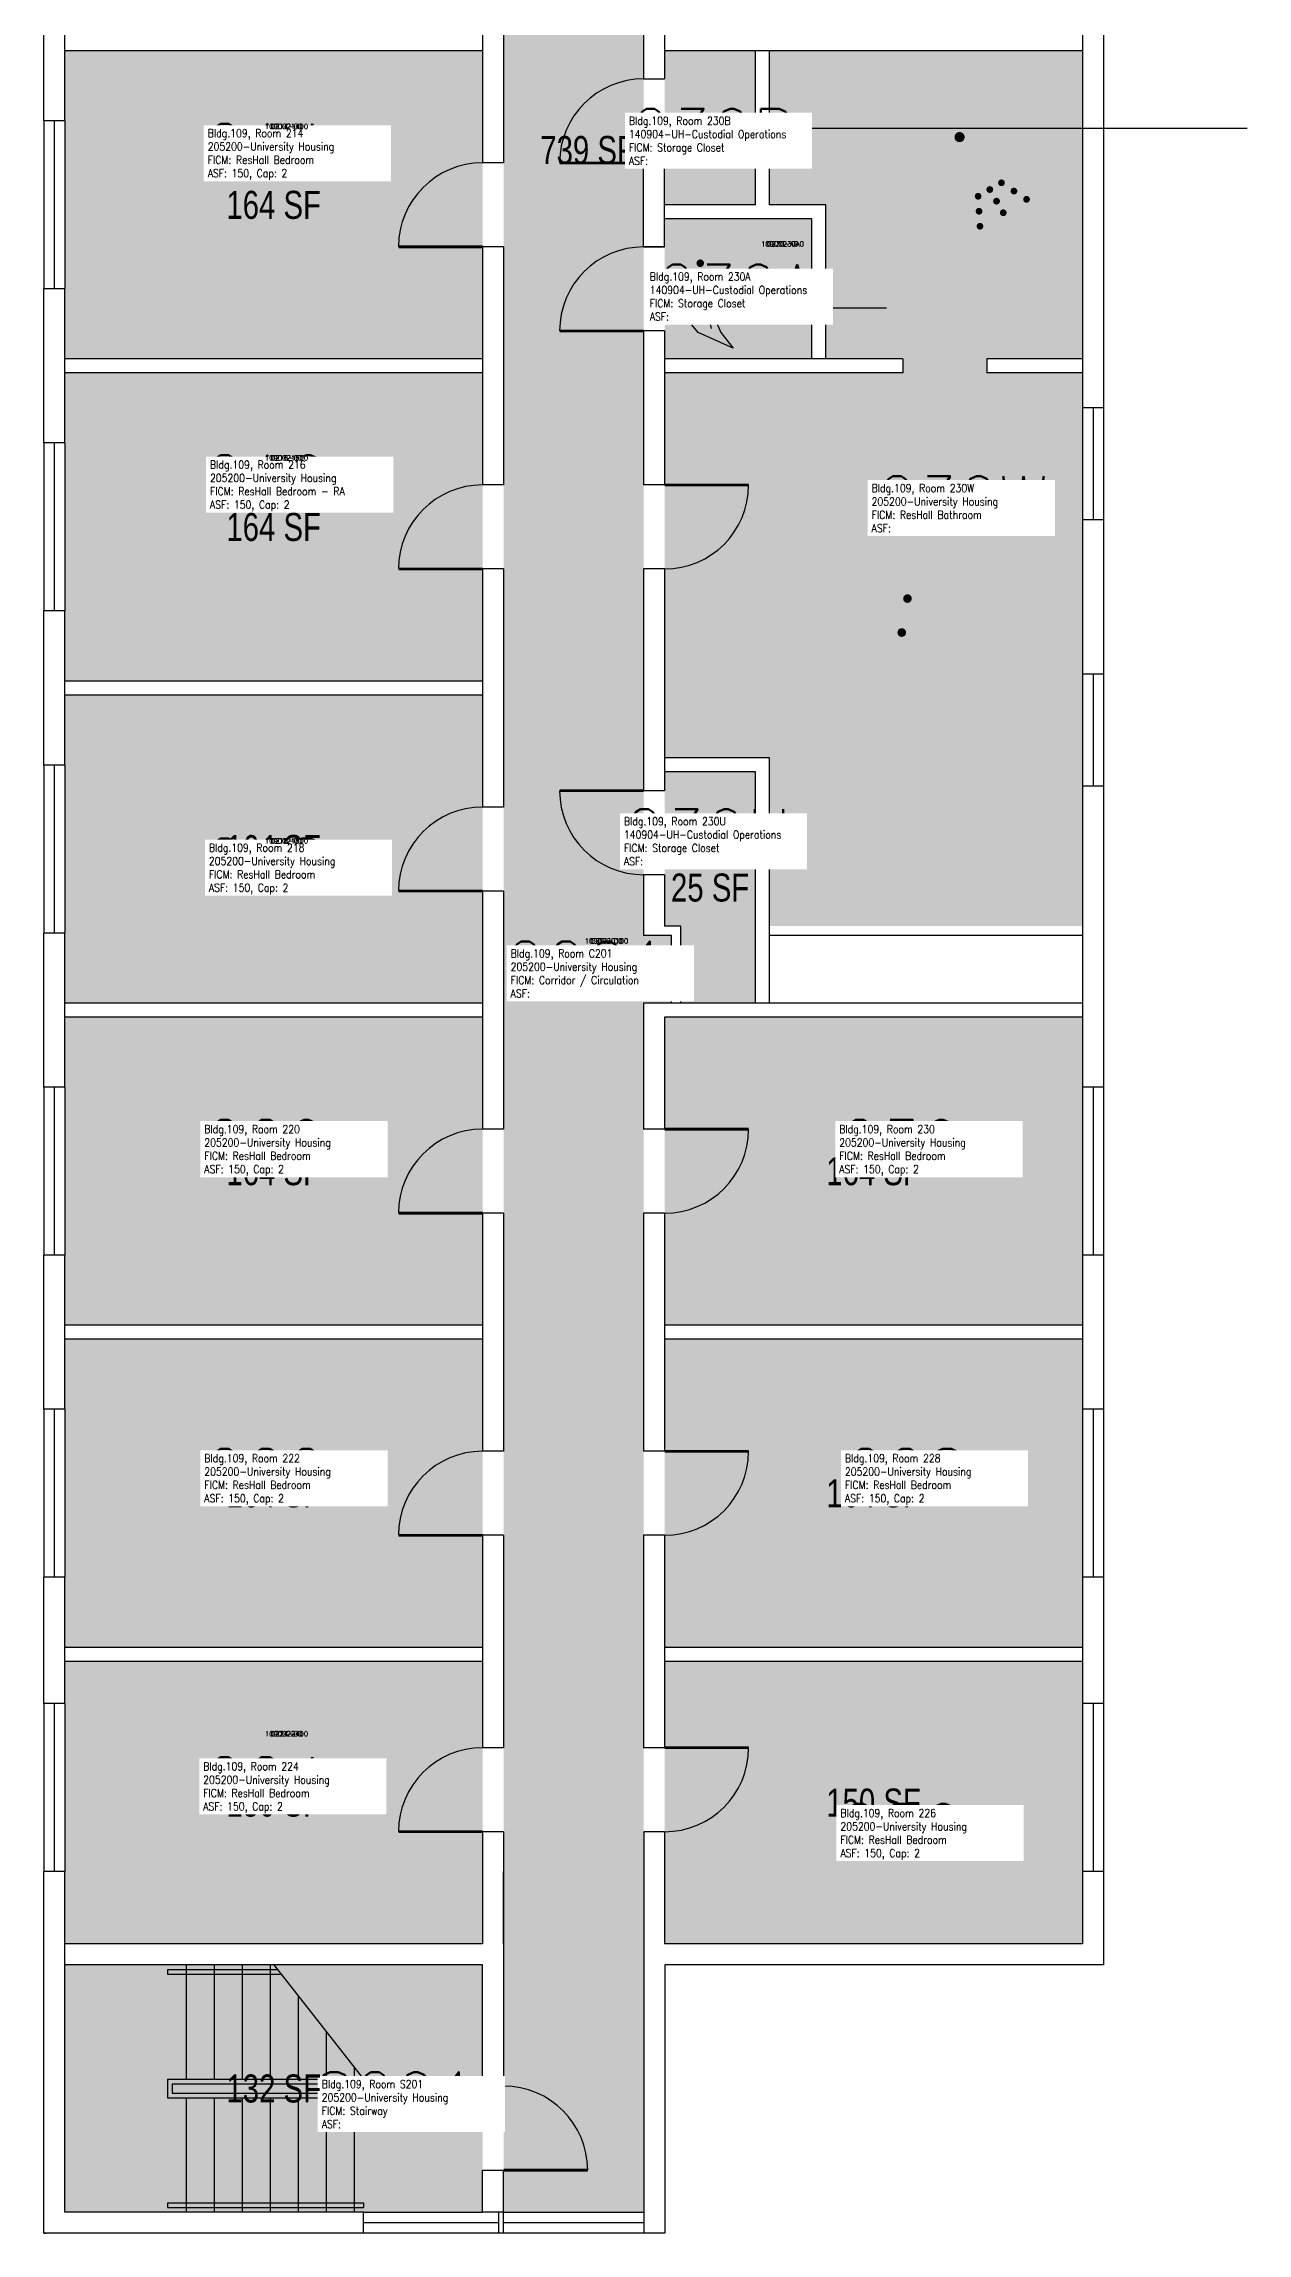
# Model space of a CAD drawing. Header units: inches. Extents: x -394 to 1224, y 0 to 3729.
# Drawn here: x 0 to 516, y 0 to 938 of the extents above; entities that cross this region are included whole.
import ezdxf
from ezdxf.enums import TextEntityAlignment as Align

# ---------------------------------------------------------------- set-up
doc = ezdxf.new("R2010")
doc.units = ezdxf.units.IN
doc.header["$LTSCALE"] = 0.25
doc.header["$MEASUREMENT"] = 0
doc.layers.get('0').update_dxf_attribs({"linetype": 'CONTINUOUS'})
for name, color, linetype in [('A-DOOR', 2, 'CONTINUOUS'), ('A-FLOR', 3, 'CONTINUOUS'), ('A-GLAZ', 1, 'CONTINUOUS'), ('A-GLAZ-SILL', 2, 'CONTINUOUS'), ('A-IDEN-ICON', 4, 'CONTINUOUS'), ('A-IDEN-RNUM', 7, 'CONTINUOUS'), ('A-IDEN-SNUM', 4, 'CONTINUOUS'), ('A-IDEN-TEXT', 4, 'CONTINUOUS'), ('A-IDEN-VNUM', 4, 'CONTINUOUS'), ('A-WALL', 5, 'CONTINUOUS'), ('AREA-TEXT', 3, 'CONTINUOUS'), ('Rooms-Category-Color', 7, 'CONTINUOUS'), ('Rooms-College-Color', 7, 'CONTINUOUS'), ('Rooms-Department-Color', 7, 'CONTINUOUS'), ('Rooms-Division-Color', 7, 'CONTINUOUS'), ('Rooms-Information', 7, 'CONTINUOUS')]:
    doc.layers.add(name, color=color, linetype=linetype)
doc.styles.add('AREA', font='arial.ttf', dxfattribs={"width": 0.75, "height": 12})
doc.styles.add('ROOMSNUMBER', font='SIMPLEX.shx', dxfattribs={"height": 0.18})
doc.styles.add('ROOMVNUMBER', font='simplex.shx', dxfattribs={"width": 0.85})

# ---------------------------------------------------------------- blocks, each defined once
blk = doc.blocks.new('Cpshower')
at = {"color": 0, "linetype": 'ByBlock'}
blk.add_lwpolyline([(-0.015, 0.0396, 0, 0.06, 0), (0.005, 0.005, 0.06, 0.06, 0)], format="xyseb", dxfattribs=at)
for points, const_width in [([(-0.0319, 0.0624, 1), (-0.0281, 0.0689, 1)], 0.0075), ([(0.0302, -0.0036, 1), (0.0345, -0.0011, 1)], 0.005), ([(-0.0045, -0.0236, 1), (-0.0002, -0.0211, 1)], 0.005), ([(0.0128, -0.0136, 1), (0.0172, -0.0111, 1)], 0.005), ([(0.0228, -0.0309, 1), (0.0272, -0.0284, 1)], 0.005), ([(0.0488, -0.0159, 1), (0.0531, -0.0134, 1)], 0.005), ([(0.0675, -0.0282, 1), (0.0718, -0.0257, 1)], 0.005), ([(-0.0031, -0.0459, 1), (0.0012, -0.0434, 1)], 0.005), ([(-0.0018, -0.0682, 1), (0.0025, -0.0657, 1)], 0.005), ([(0.0328, -0.0482, 1), (0.0372, -0.0457, 1)], 0.005)]:
    blk.add_lwpolyline(points, format="xyb", close=True, dxfattribs=dict(at, const_width=const_width))
at = {"color": 0, "linetype": 'ByBlock', "const_width": 0.015}
blk.add_lwpolyline([(-0.01, 0.031), (-0.03, 0.0656)], dxfattribs=at)
blk = doc.blocks.new('Cpbath')
at = {"color": 0, "linetype": 'ByBlock', "const_width": 0.0127}
for points in [[(0.0571, 0.0168, 0.861492), (-0.0551, 0, 1)], [(0.0571, 0.0168, 0.729002), (-0.0084, -0.0042, 1)], [(-0.0551, 0, 0.726902), (0.0487, -0.0337, 1)], [(-0.0084, -0.0042, 0.609468), (0.0487, -0.0337, 1)]]:
    blk.add_lwpolyline(points, format="xyb", dxfattribs=at)
at = {"color": 0, "linetype": 'ByBlock', "const_width": 0.00637}
for points in [[(0.0544, 0.0152, 1), (0.0599, 0.0184, 1)], [(0.0459, -0.0353, 1), (0.0515, -0.0321, 1)]]:
    blk.add_lwpolyline(points, format="xyb", close=True, dxfattribs=at)
blk = doc.blocks.new('Cpcust')
at = {"color": 0, "linetype": 'ByBlock'}
for p, q in [((0.0262, -0.0408), (0.0446, -0.0406)), ((0.0297, -0.0341), (0.0376, -0.0302)), ((0.0376, -0.0302), (0.0533, -0.0324)), ((0.0446, -0.0406), (0.0543, -0.0505)), ((0.0533, -0.0324), (0.0745, -0.0479)), ((0.0171, -0.0639), (0.02, -0.0466)), ((0.0358, -0.0705), (0.0171, -0.0639)), ((0.1117, -0.0625), (0.0358, -0.0705)), ((0.0745, -0.0479), (0.1117, -0.0625))]:
    blk.add_line(p, q, dxfattribs=at)
at = {"color": 0, "linetype": 'ByBlock', "const_width": 0.0075}
blk.add_lwpolyline([(-0.0332, 0.0481, 1), (-0.0268, 0.0519, 1)], format="xyb", close=True, dxfattribs=at)
at = {"color": 0, "linetype": 'ByBlock', "const_width": 0.015}
blk.add_lwpolyline([(-0.03, 0.05), (0.01, -0.0193)], dxfattribs=at)
at = {"color": 0, "linetype": 'ByBlock'}
blk.add_circle((0.0158, -0.0313), 0.0141, dxfattribs=at)

msp = doc.modelspace()

# ---------------------------------------------------------------- hatches: boundary and pattern name
at = {"layer": 'Rooms-Category-Color', "true_color": 0xadadad}
for points in [[(257.04, 1776), (196.96, 1776), (196.96, 1773), (196.96, 155), (197, 155), (197, 9), (257, 9), (256.96, 527), (268.96, 527), (268.96, 556), (256.96, 556), (257.04, 1776)], [(188, 115), (9, 115), (9, 9), (137, 9), (188, 9)]]:
    msp.add_hatch(color=253, dxfattribs=at).paths.add_polyline_path(points)
at = {"layer": 'Rooms-Category-Color', "true_color": 0x728ef3}
for points in [[(187.96, 935), (9, 935), (9, 905), (9, 833), (9, 803), (187.96, 803)], [(304.96, 868.96), (265.96, 868.96), (265.96, 935), (304.96, 935)], [(403.96, 797), (445, 797), (445, 782), (445, 734), (445, 668), (445, 620), (445, 560), (310.96, 560), (310.96, 632.04), (265.96, 632.04), (265.96, 797), (367.96, 797), (367.96, 803), (334.96, 803), (334.96, 868.96), (310.96, 868.96), (310.96, 935), (445, 935), (445, 803), (403.96, 803)], [(328.96, 803), (265.96, 803), (265.96, 862.96), (328.96, 862.96)], [(187.96, 797), (9, 797), (9, 767), (9, 695), (9, 665), (187.96, 665)], [(187.96, 659), (9, 659), (9, 629), (9, 557), (9, 527), (187.96, 527)], [(304.96, 626.04), (265.96, 626.04), (265.96, 560), (272.96, 560), (272.96, 527), (304.96, 527), (304.96, 556)], [(187.96, 521), (9, 521), (9, 491), (9, 419), (9, 389), (187.96, 389)], [(445, 419), (445, 491), (445, 521), (265.96, 521), (265.96, 389), (445, 389)], [(187.96, 383), (9, 383), (9, 353), (9, 281), (9, 251), (187.96, 251)], [(445, 383), (265.96, 383), (265.96, 251), (445, 251)], [(187.96, 245), (9, 245), (9, 227), (9, 155), (9, 124), (187.96, 124)], [(445, 245), (265.96, 245), (265.96, 124), (445, 124), (445, 155), (445, 227)]]:
    msp.add_hatch(color=171, dxfattribs=at).paths.add_polyline_path(points)
at = {"layer": 'Rooms-College-Color', "true_color": 0xadadad}
for points in [[(257.04, 1776), (196.96, 1776), (196.96, 1773), (196.96, 155), (197, 155), (197, 9), (257, 9), (256.96, 527), (268.96, 527), (268.96, 556), (256.96, 556), (257.04, 1776)], [(187.96, 935), (9, 935), (9, 905), (9, 833), (9, 803), (187.96, 803)], [(304.96, 868.96), (265.96, 868.96), (265.96, 935), (304.96, 935)], [(403.96, 797), (445, 797), (445, 782), (445, 734), (445, 668), (445, 620), (445, 560), (310.96, 560), (310.96, 632.04), (265.96, 632.04), (265.96, 797), (367.96, 797), (367.96, 803), (334.96, 803), (334.96, 868.96), (310.96, 868.96), (310.96, 935), (445, 935), (445, 803), (403.96, 803)], [(328.96, 803), (265.96, 803), (265.96, 862.96), (328.96, 862.96)], [(187.96, 797), (9, 797), (9, 767), (9, 695), (9, 665), (187.96, 665)], [(187.96, 659), (9, 659), (9, 629), (9, 557), (9, 527), (187.96, 527)], [(304.96, 626.04), (265.96, 626.04), (265.96, 560), (272.96, 560), (272.96, 527), (304.96, 527), (304.96, 556)], [(187.96, 521), (9, 521), (9, 491), (9, 419), (9, 389), (187.96, 389)], [(445, 419), (445, 491), (445, 521), (265.96, 521), (265.96, 389), (445, 389)], [(187.96, 383), (9, 383), (9, 353), (9, 281), (9, 251), (187.96, 251)], [(445, 383), (265.96, 383), (265.96, 251), (445, 251)], [(187.96, 245), (9, 245), (9, 227), (9, 155), (9, 124), (187.96, 124)], [(445, 245), (265.96, 245), (265.96, 124), (445, 124), (445, 155), (445, 227)], [(188, 115), (9, 115), (9, 9), (137, 9), (188, 9)]]:
    msp.add_hatch(color=253, dxfattribs=at).paths.add_polyline_path(points)
at = {"layer": 'Rooms-Department-Color', "true_color": 0xacacac}
for points in [[(257.04, 1776), (196.96, 1776), (196.96, 1773), (196.96, 155), (197, 155), (197, 9), (257, 9), (256.96, 527), (268.96, 527), (268.96, 556), (256.96, 556), (257.04, 1776)], [(188, 115), (9, 115), (9, 9), (137, 9), (188, 9)]]:
    msp.add_hatch(color=253, dxfattribs=at).paths.add_polyline_path(points)
at = {"layer": 'Rooms-Department-Color', "true_color": 0x604aed}
for points in [[(187.96, 935), (9, 935), (9, 905), (9, 833), (9, 803), (187.96, 803)], [(304.96, 868.96), (265.96, 868.96), (265.96, 935), (304.96, 935)], [(403.96, 797), (445, 797), (445, 782), (445, 734), (445, 668), (445, 620), (445, 560), (310.96, 560), (310.96, 632.04), (265.96, 632.04), (265.96, 797), (367.96, 797), (367.96, 803), (334.96, 803), (334.96, 868.96), (310.96, 868.96), (310.96, 935), (445, 935), (445, 803), (403.96, 803)], [(328.96, 803), (265.96, 803), (265.96, 862.96), (328.96, 862.96)], [(187.96, 797), (9, 797), (9, 767), (9, 695), (9, 665), (187.96, 665)], [(187.96, 659), (9, 659), (9, 629), (9, 557), (9, 527), (187.96, 527)], [(304.96, 626.04), (265.96, 626.04), (265.96, 560), (272.96, 560), (272.96, 527), (304.96, 527), (304.96, 556)], [(187.96, 521), (9, 521), (9, 491), (9, 419), (9, 389), (187.96, 389)], [(445, 419), (445, 491), (445, 521), (265.96, 521), (265.96, 389), (445, 389)], [(187.96, 383), (9, 383), (9, 353), (9, 281), (9, 251), (187.96, 251)], [(445, 383), (265.96, 383), (265.96, 251), (445, 251)], [(187.96, 245), (9, 245), (9, 227), (9, 155), (9, 124), (187.96, 124)], [(445, 245), (265.96, 245), (265.96, 124), (445, 124), (445, 155), (445, 227)]]:
    msp.add_hatch(color=173, dxfattribs=at).paths.add_polyline_path(points)
at = {"layer": 'Rooms-Division-Color', "true_color": 0xadadad}
for points in [[(257.04, 1776), (196.96, 1776), (196.96, 1773), (196.96, 155), (197, 155), (197, 9), (257, 9), (256.96, 527), (268.96, 527), (268.96, 556), (256.96, 556), (257.04, 1776)], [(188, 115), (9, 115), (9, 9), (137, 9), (188, 9)]]:
    msp.add_hatch(color=253, dxfattribs=at).paths.add_polyline_path(points)
at = {"layer": 'Rooms-Division-Color', "true_color": 0x604aed}
for points in [[(187.96, 935), (9, 935), (9, 905), (9, 833), (9, 803), (187.96, 803)], [(304.96, 868.96), (265.96, 868.96), (265.96, 935), (304.96, 935)], [(403.96, 797), (445, 797), (445, 782), (445, 734), (445, 668), (445, 620), (445, 560), (310.96, 560), (310.96, 632.04), (265.96, 632.04), (265.96, 797), (367.96, 797), (367.96, 803), (334.96, 803), (334.96, 868.96), (310.96, 868.96), (310.96, 935), (445, 935), (445, 803), (403.96, 803)], [(328.96, 803), (265.96, 803), (265.96, 862.96), (328.96, 862.96)], [(187.96, 797), (9, 797), (9, 767), (9, 695), (9, 665), (187.96, 665)], [(187.96, 659), (9, 659), (9, 629), (9, 557), (9, 527), (187.96, 527)], [(304.96, 626.04), (265.96, 626.04), (265.96, 560), (272.96, 560), (272.96, 527), (304.96, 527), (304.96, 556)], [(187.96, 521), (9, 521), (9, 491), (9, 419), (9, 389), (187.96, 389)], [(445, 419), (445, 491), (445, 521), (265.96, 521), (265.96, 389), (445, 389)], [(187.96, 383), (9, 383), (9, 353), (9, 281), (9, 251), (187.96, 251)], [(445, 383), (265.96, 383), (265.96, 251), (445, 251)], [(187.96, 245), (9, 245), (9, 227), (9, 155), (9, 124), (187.96, 124)], [(445, 245), (265.96, 245), (265.96, 124), (445, 124), (445, 155), (445, 227)]]:
    msp.add_hatch(color=173, dxfattribs=at).paths.add_polyline_path(points)

# ---------------------------------------------------------------- linework, layer by layer
at = {"layer": 'A-DOOR', "const_width": 1.2}
for points in [[(256.96, 886.96), (220.96, 886.96)], [(187.96, 851), (151.96, 851)], [(256.96, 814.96), (220.96, 814.96)], [(265.96, 749), (301.96, 749)], [(187.96, 713), (151.96, 713)], [(256.96, 618), (220.96, 618)], [(187.96, 575), (151.96, 575)], [(265.96, 473), (301.96, 473)], [(187.96, 437), (151.96, 437)], [(265.96, 335), (301.96, 335)], [(187.96, 299), (151.96, 299)], [(265.96, 208), (301.96, 208)], [(187.96, 172), (151.96, 172)], [(197, 27), (233, 27)]]:
    msp.add_lwpolyline(points, dxfattribs=at)
at = {"layer": 'A-DOOR'}
for centre, start, end in [((256.96, 886.96), 90, 180), ((187.96, 851), 90, 180), ((256.96, 814.96), 90, 180), ((187.96, 713), 90, 180), ((265.96, 749), 270, 360), ((187.96, 575), 90, 180), ((256.96, 618), 180, 270), ((187.96, 437), 90, 180), ((265.96, 473), 270, 360), ((187.96, 299), 90, 180), ((265.96, 335), 270, 360), ((187.96, 172), 90, 180), ((265.96, 208), 270, 360), ((197, 27), 360, 90)]:
    msp.add_arc(centre, 36, start, end, dxfattribs=at)
at = {"layer": 'A-FLOR'}
for p, q in [((53.04, 113), (100.07, 113)), ((53.04, 113), (53.04, 110.99)), ((61, 115), (61, 66.01)), ((73, 115), (73, 66.01)), ((85, 115), (85, 66.01)), ((97, 115), (97, 66.01)), ((98.5, 115), (137, 66.01)), ((53.04, 110.99), (101.65, 110.99)), ((109, 101.64), (109, 66.01)), ((121, 86.37), (121, 66.01)), ((53.04, 66.01), (53.04, 57.99)), ((53.04, 66.01), (137, 66.01)), ((133, 71.1), (133, 66.01)), ((137, 66.01), (137, 64)), ((53.04, 57.99), (137, 57.99)), ((55.04, 64), (55.04, 60)), ((55.04, 64), (137, 64)), ((55.04, 60), (137, 60)), ((61, 57.99), (61, 9)), ((73, 57.99), (73, 9)), ((85, 57.99), (85, 9)), ((97, 57.99), (97, 9)), ((109, 57.99), (109, 9)), ((121, 57.99), (121, 9)), ((133, 57.99), (133, 9)), ((137, 60), (137, 57.99)), ((53.04, 13.01), (53.04, 11)), ((53.04, 13.01), (137, 13.01)), ((53.04, 11), (137, 11)), ((137, 13.01), (137, 11))]:
    msp.add_line(p, q, dxfattribs=at)
at = {"layer": 'A-GLAZ'}
for p, q in [((4.5, 904.98), (4.5, 832.98)), ((449.5, 782), (449.5, 734)), ((4.5, 766.98), (4.5, 694.98)), ((449.5, 668), (449.5, 620)), ((4.5, 628.98), (4.5, 556.98)), ((4.5, 490.98), (4.5, 418.98)), ((449.5, 490.98), (449.5, 418.98)), ((4.5, 352.98), (4.5, 280.98)), ((449.5, 352.98), (449.5, 280.98)), ((4.5, 226.98), (4.5, 154.98)), ((449.5, 226.98), (449.5, 154.98)), ((195, 4.5), (137, 4.5)), ((257, 4.5), (197, 4.5))]:
    msp.add_line(p, q, dxfattribs=at)
at = {"layer": 'A-GLAZ-SILL'}
for p, q in [((0, 905), (0, 833)), ((9, 905), (9, 833)), ((445, 782), (445, 734)), ((454, 782), (454, 734)), ((0, 767), (0, 695)), ((9, 767), (9, 695)), ((445, 668), (445, 620)), ((454, 668), (454, 620)), ((0, 629), (0, 557)), ((9, 629), (9, 557)), ((0, 491), (0, 419)), ((9, 491), (9, 419)), ((445, 491), (445, 419)), ((454, 491), (454, 419)), ((0, 353), (0, 281)), ((9, 353), (9, 281)), ((445, 353), (445, 281)), ((454, 353), (454, 281)), ((0, 227), (0, 155)), ((9, 227), (9, 155)), ((445, 227), (445, 155)), ((454, 227), (454, 155)), ((137, 9), (188, 9)), ((195, 0), (137, 0)), ((197, 9), (257, 9)), ((257, 0), (197, 0))]:
    msp.add_line(p, q, dxfattribs=at)
at = {"layer": 'A-IDEN-TEXT'}
for p, q in [((289.03, 901.8), (515.54, 901.8)), ((306.06, 824.82), (360.95, 824.82))]:
    msp.add_line(p, q, dxfattribs=at)
at = {"layer": 'A-WALL'}
for p, q in [((187.96, 989), (187.96, 887)), ((196.96, 989), (196.96, 887)), ((256.96, 989), (256.96, 923)), ((265.96, 989), (265.96, 923)), ((0, 905), (0, 971)), ((9, 905), (9, 971)), ((445, 971), (445, 782)), ((454, 971), (454, 782)), ((187.96, 935), (9, 935)), ((445, 935), (265.96, 935)), ((304.96, 868.96), (304.96, 935)), ((310.96, 868.96), (310.96, 934.93)), ((256.96, 923), (265.96, 923)), ((9, 905), (0, 905)), ((196.96, 887), (187.96, 887)), ((256.96, 851), (256.96, 887)), ((256.96, 887), (265.96, 887)), ((265.96, 851), (265.96, 887)), ((304.96, 868.96), (265.96, 868.96)), ((328.96, 862.96), (265.96, 862.96)), ((334.96, 868.96), (310.96, 868.96)), ((328.96, 803), (328.96, 862.96)), ((334.96, 803), (334.96, 868.96)), ((196.96, 851), (187.96, 851)), ((187.96, 851), (187.96, 749)), ((196.96, 851), (196.96, 749)), ((256.96, 851), (256.96, 850.96)), ((256.96, 851), (265.96, 851)), ((256.96, 850.96), (256.96, 851)), ((265.96, 850.96), (256.96, 850.96)), ((265.96, 851), (265.96, 850.96)), ((265.96, 850.96), (265.96, 851)), ((0, 767), (0, 833)), ((9, 833), (0, 833)), ((9, 767), (9, 833)), ((265.96, 814.96), (256.96, 814.96)), ((256.96, 814.96), (256.96, 749)), ((265.96, 814.96), (265.96, 749)), ((187.96, 803), (9, 803)), ((367.96, 803), (265.96, 803)), ((367.96, 803), (367.96, 797)), ((445, 803), (403.96, 803)), ((403.96, 803), (403.96, 797)), ((187.96, 797), (9, 797)), ((367.96, 797), (265.96, 797)), ((445, 797), (403.96, 797)), ((454, 782), (445, 782)), ((9, 767), (0, 767)), ((196.96, 749), (187.96, 749)), ((265.96, 749), (256.96, 749)), ((454, 734), (445, 734)), ((445, 734), (445, 668)), ((454, 734), (454, 668)), ((196.96, 713), (187.96, 713)), ((187.96, 713), (187.96, 611)), ((196.96, 713), (196.96, 611)), ((265.96, 713), (256.96, 713)), ((256.96, 713), (256.96, 618)), ((265.96, 713), (265.96, 618)), ((9, 695), (0, 695)), ((0, 629), (0, 695)), ((9, 629), (9, 695)), ((454, 668), (445, 668)), ((187.96, 665), (9, 665)), ((187.96, 659), (9, 659)), ((9, 629), (0, 629)), ((310.96, 632.04), (265.96, 632.04)), ((310.96, 527), (310.96, 632.04)), ((304.96, 626.04), (265.96, 626.04)), ((304.96, 556), (304.96, 626.04)), ((454, 620), (445, 620)), ((445, 620), (445, 491)), ((454, 620), (454, 491)), ((196.96, 611), (187.96, 611)), ((265.96, 618), (256.96, 618)), ((256.96, 582), (256.96, 556)), ((265.96, 582), (256.96, 582)), ((265.96, 582), (265.96, 560)), ((196.96, 575), (187.96, 575)), ((187.96, 575), (187.96, 473)), ((196.96, 575), (196.96, 473)), ((0, 491), (0, 557)), ((9, 557), (0, 557)), ((9, 491), (9, 557)), ((268.96, 556), (256.96, 556)), ((272.96, 560), (265.96, 560)), ((268.96, 527), (268.96, 556)), ((272.96, 527), (272.96, 560)), ((304.96, 527), (304.96, 556)), ((445, 556), (310.96, 556)), ((187.96, 527), (9, 527)), ((445, 527), (256.96, 527)), ((256.96, 527), (256.96, 473)), ((187.96, 521), (9, 521)), ((445, 521), (265.96, 521)), ((265.96, 521), (265.96, 473)), ((9, 491), (0, 491)), ((454, 491), (445, 491)), ((196.96, 473), (187.96, 473)), ((265.96, 473), (256.96, 473)), ((196.96, 437), (187.96, 437)), ((187.96, 437), (187.96, 335)), ((196.96, 437), (196.96, 335)), ((265.96, 437), (256.96, 437)), ((256.96, 437), (256.96, 335)), ((265.96, 437), (265.96, 335)), ((9, 419), (0, 419)), ((0, 353), (0, 419)), ((9, 353), (9, 419)), ((454, 419), (445, 419)), ((445, 419), (445, 353)), ((454, 419), (454, 353)), ((187.96, 389), (9, 389)), ((445, 389), (265.96, 389)), ((187.96, 383), (9, 383)), ((445, 383), (265.96, 383)), ((9, 353), (0, 353)), ((454, 353), (445, 353)), ((196.96, 335), (187.96, 335)), ((265.96, 335), (256.96, 335)), ((196.96, 299), (187.96, 299)), ((187.96, 299), (187.96, 208)), ((196.96, 299), (196.96, 208)), ((265.96, 299), (256.96, 299)), ((256.96, 299), (256.96, 208)), ((265.96, 299), (265.96, 208)), ((9, 281), (0, 281)), ((0, 227), (0, 281)), ((9, 227), (9, 281)), ((454, 281), (445, 281)), ((445, 281), (445, 227)), ((454, 281), (454, 227)), ((187.96, 251), (9, 251)), ((187.96, 245), (9, 245)), ((445, 251), (265.96, 251)), ((445, 245), (265.96, 245)), ((9, 227), (0, 227)), ((454, 227), (445, 227)), ((196.96, 208), (187.96, 208)), ((265.96, 208), (256.96, 208)), ((196.96, 172), (187.96, 172)), ((187.96, 172), (187.96, 124)), ((196.96, 172), (196.96, 63)), ((257, 172), (257, 0)), ((265.96, 172), (257, 172)), ((265.96, 172), (265.96, 124)), ((0, 0), (0, 155)), ((9, 155), (0, 155)), ((9, 9), (9, 155)), ((197, 124), (197, 155)), ((454, 155), (445, 155)), ((445, 155), (445, 124)), ((454, 155), (454, 115)), ((187.96, 124), (9, 124)), ((445, 124), (265.96, 124)), ((188, 115), (9, 115)), ((188, 63), (188, 115)), ((266, 115), (266, 0)), ((454, 115), (266, 115)), ((188, 63), (196.96, 63)), ((188, 9), (188, 27)), ((188, 27), (197, 27)), ((197, 9), (197, 27)), ((137, 0), (0, 0)), ((0, 0), (1, 0)), ((0, 0), (1, 0)), ((137, 9), (9, 9)), ((137, 0), (137, 9)), ((197, 9), (188, 9)), ((195, 0), (195, 9)), ((197, 0), (197, 9)), ((266, 0), (257, 0)), ((197, 0), (195, 0))]:
    msp.add_line(p, q, dxfattribs=at)

# ---------------------------------------------------------------- block references
at = {"layer": 'A-IDEN-ICON'}
for name, p, xscale, yscale, zscale, rotation in [('Cpshower', (400.95, 879.12), 288, 288, 12, 359.9999999994442), ('Cpcust', (281.35, 831.39), 215.9999999982825, 215.9999999982825, 215.9999999982825, 329.5961265700835), ('Cpbath', (353.54, 695.47), 288, 288, 12, 359.9999999994442)]:
    msp.add_blockref(name, p, dxfattribs=dict(at, xscale=xscale, yscale=yscale, zscale=zscale, rotation=rotation))

# ---------------------------------------------------------------- texts
at = {"layer": 'A-IDEN-RNUM', "style": 'ROOMSNUMBER'}
for s, p in [('0214-00', (104, 902.6)), ('0230-B0', (286.58, 898.15)), ('0230-A0', (316.46, 852.27)), ('0216-00', (104, 760.6)), ('0230-W0', (402.49, 742.62)), ('0218-00', (104, 596.5)), ('0230-U0', (284.44, 598.04)), ('C201-00', (241.06, 553.65)), ('0220-00', (104, 470.8)), ('0230-00', (376, 470.8)), ('0222-00', (104, 329.8)), ('0228-00', (378.42, 329.8)), ('0224-00', (104, 213.97)), ('0226-00', (376, 177.8)), ('S201-00', (159.65, 66.01))]:
    msp.add_text(s, height=2.16, dxfattribs=at).set_placement(p, align=Align.MIDDLE)
at = {"layer": 'A-IDEN-SNUM', "style": 'ROOMSNUMBER'}
for s, p in [('1090021400', (104, 902.6)), ('10900230B0', (286.58, 898.15)), ('10900230A0', (316.46, 852.27)), ('1090021600', (104, 760.6)), ('10900230W0', (402.49, 742.62)), ('1090021800', (104, 596.5)), ('10900230U0', (284.44, 598.04)), ('1090C20100', (241.06, 553.65)), ('1090022000', (104, 470.8)), ('1090023000', (376, 470.8)), ('1090022200', (104, 329.8)), ('1090022800', (378.42, 329.8)), ('1090022400', (104, 213.97)), ('1090022600', (376, 177.8)), ('1090S20100', (159.65, 66.01))]:
    msp.add_text(s, height=2.16, dxfattribs=at).set_placement(p, align=Align.MIDDLE)
at = {"layer": 'A-IDEN-VNUM', "style": 'ROOMVNUMBER', "width": 0.85}
for s, p in [('230B', (286.58, 898.15)), ('214', (95, 891.7)), ('230A', (296.5, 831.39)), ('216', (95, 749.7)), ('230W', (393.49, 740.77)), ('230U', (284.44, 598.04)), ('218', (95, 585.59)), ('C201', (232.06, 541.42)), ('220', (95, 465)), ('230', (367, 465)), ('222', (95, 324)), ('228', (369.42, 324)), ('224', (95, 192)), ('226', (367, 172)), ('S201', (150.65, 57.01))]:
    msp.add_text(s, height=24, dxfattribs=at).set_placement(p, align=Align.MIDDLE)
at = {"layer": 'AREA-TEXT', "style": 'AREA', "width": 0.75}
for s, p in [('18 SF', (285.46, 901.98)), ('739 SF', (232.96, 892.5)), ('164 SF', (98.48, 869)), ('26 SF', (297.46, 832.98)), ('164 SF', (98.48, 731)), ('164 SF', (98.48, 593)), ('25 SF', (285.46, 576.52)), ('164 SF', (98.48, 455)), ('164 SF', (355.48, 455)), ('164 SF', (98.48, 317)), ('164 SF', (355.48, 317)), ('150 SF', (98.48, 184.5)), ('150 SF', (355.48, 184.5)), ('132 SF', (98.5, 62))]:
    msp.add_text(s, height=12, dxfattribs=at).set_placement(p, align=Align.MIDDLE_CENTER)

# ---------------------------------------------------------------- next in the draw order: texts
at = {"layer": 'Rooms-Information', "char_height": 3.4286, "width": 76.8, "attachment_point": 7, "style": 'ROOMVNUMBER', "bg_fill": 3, "box_fill_scale": 1.5, "bg_fill_color": 256, "bg_fill_true_color": 13158600, "bg_fill_transparency": 0}
for s, insert in [('Bldg.109, Room 214^M^J205200-University Housing^M^JFICM: ResHall Bedroom^M^JASF: 150, Cap: 2', (70.23, 879.7)), ('Bldg.109, Room 230B^M^J140904-UH-Custodial Operations^M^JFICM: Storage Closet^M^JASF: ', (250.64, 886.15)), ('Bldg.109, Room 230A^M^J140904-UH-Custodial Operations^M^JFICM: Storage Closet^M^JASF: ', (259.59, 819.39)), ('Bldg.109, Room 216^M^J205200-University Housing^M^JFICM: ResHall Bedroom - RA^M^JASF: 150, Cap: 2', (71.2, 737.7)), ('Bldg.109, Room 230W^M^J205200-University Housing^M^JFICM: ResHall Bathroom^M^JASF: ', (354.63, 728.77)), ('Bldg.109, Room 230U^M^J140904-UH-Custodial Operations^M^JFICM: Storage Closet^M^JASF: ', (248.5, 586.04)), ('Bldg.109, Room 218^M^J205200-University Housing^M^JFICM: ResHall Bedroom^M^JASF: 150, Cap: 2', (70.71, 573.59)), ('Bldg.109, Room C201^M^J205200-University Housing^M^JFICM: Corridor / Circulation^M^JASF: ', (200, 529.42)), ('Bldg.109, Room 220^M^J205200-University Housing^M^JFICM: ResHall Bedroom^M^JASF: 150, Cap: 2', (68.77, 453)), ('Bldg.109, Room 230^M^J205200-University Housing^M^JFICM: ResHall Bedroom^M^JASF: 150, Cap: 2', (340.77, 453)), ('Bldg.109, Room 222^M^J205200-University Housing^M^JFICM: ResHall Bedroom^M^JASF: 150, Cap: 2', (68.77, 312)), ('Bldg.109, Room 228^M^J205200-University Housing^M^JFICM: ResHall Bedroom^M^JASF: 150, Cap: 2', (343.19, 312)), ('Bldg.109, Room 224^M^J205200-University Housing^M^JFICM: ResHall Bedroom^M^JASF: 150, Cap: 2', (68.29, 180)), ('Bldg.109, Room 226^M^J205200-University Housing^M^JFICM: ResHall Bedroom^M^JASF: 150, Cap: 2', (341.26, 160)), ('Bldg.109, Room S201^M^J205200-University Housing^M^JFICM: Stairway^M^JASF: ', (119.07, 45.01))]:
    msp.add_mtext(s, dxfattribs=dict(at, insert=insert))

doc.saveas('drawing.dxf')
